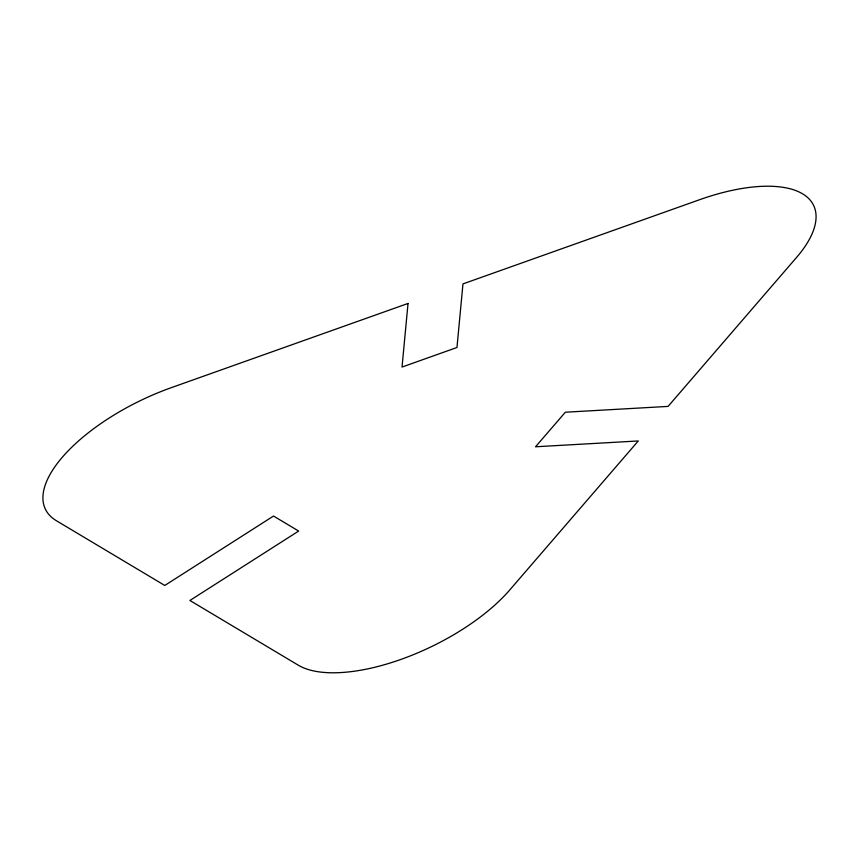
<?xml version="1.0" encoding="UTF-8"?>
<svg xmlns="http://www.w3.org/2000/svg" width="859" height="859" viewBox="0 0 859 859"><rect width="100%" height="100%" fill="white"/><g stroke="black" fill="none" stroke-linecap="round" stroke-linejoin="round"><path stroke-width="1.29" d="M408.025 303.452L402.033 367.051L456.967 347.498L462.969 283.899L699.838 199.632A133.005 56.426 -25.8 0 1 796.583 257.41L668.077 406.404L565.34 412.223L535.533 446.777L638.269 440.957L509.763 589.95A133.005 56.426 -25.8 0 1 298.277 665.188L189.914 600.473L298.653 531.055L273.516 516.044L164.778 585.462L56.415 520.737A133.005 56.426 -25.8 0 1 171.145 387.72L408.025 303.452"/></g></svg>
